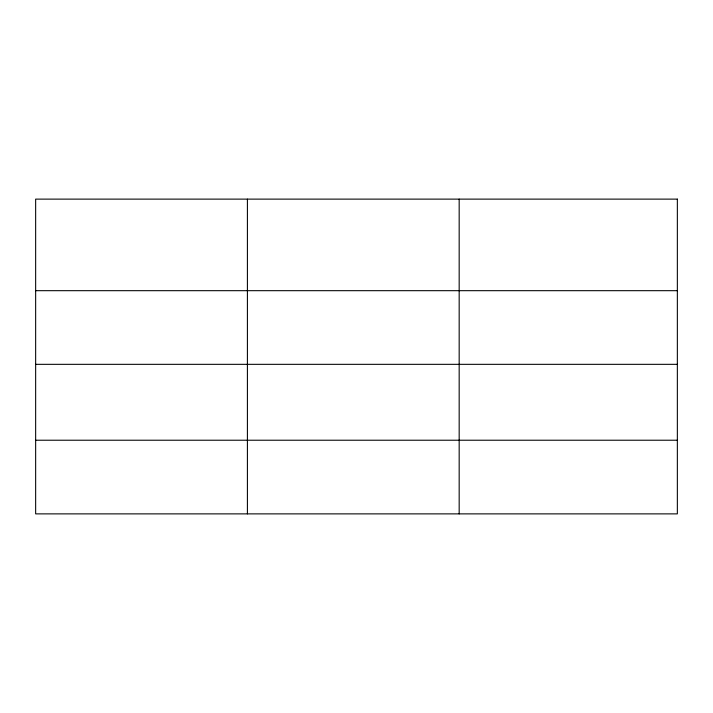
<?xml version="1.0" encoding="UTF-8"?>
<svg xmlns="http://www.w3.org/2000/svg" width="713" height="713" viewBox="0 0 713 713"><rect width="100%" height="100%" fill="white"/><g stroke="black" fill="none" stroke-linecap="round" stroke-linejoin="round"><path stroke-width="1.07" d="M35.65 290.681L677.35 290.681M35.65 364.334L677.35 364.334M35.65 440.224L677.35 440.224M459.172 199.123L459.172 513.877M247.411 199.123L247.411 513.877M677.35 199.123L35.65 199.123L35.65 513.877L677.35 513.877L677.35 199.123"/></g></svg>
